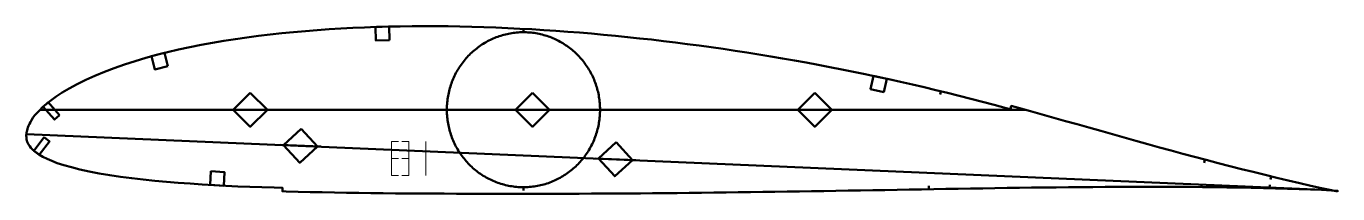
# Model space of a CAD drawing. Header units: metres. Extents: x 11 to 396, y 175 to 225.
import ezdxf

# ---------------------------------------------------------------- set-up
doc = ezdxf.new("R2010")
doc.units = ezdxf.units.M
doc.layers.add('Layer', color=1, linetype='Continuous', lineweight=50)
doc.layers.add('NumLabel', color=1, linetype='Continuous', lineweight=15)

msp = doc.modelspace()

# ---------------------------------------------------------------- linework, layer by layer
at = {"layer": 'Layer'}
for p, q in [((156.9, 222.76), (156.9, 223.76)), ((279.35, 205.4), (279.11, 204.43)), ((134.43, 200), (133.43, 200)), ((179.37, 200), (180.37, 200)), ((356.81, 185.35), (356.58, 184.37)), ((156.9, 177.24), (156.9, 176.24)), ((275.78, 177.65), (275.78, 176.65)), ((355.81, 178.28), (355.79, 177.28)), ((375.81, 177.94), (375.78, 176.94)), ((376.2, 180.44), (376, 179.46))]:
    msp.add_line(p, q, dxfattribs=at)
at = {"layer": 'Layer', "color": 7}
for p, q in [((15.09, 200), (304.04, 200)), ((70.78, 200), (82.78, 200)), ((153.57, 200), (165.57, 200)), ((236.35, 200), (248.35, 200)), ((11.09, 192.87), (393.68, 176.42)), ((85.51, 189.67), (97.49, 189.16)), ((177.91, 185.7), (189.9, 185.18))]:
    msp.add_line(p, q, dxfattribs=at)
at = {"layer": 'Layer'}
for points in [[(395.68, 175.99), (393.9, 176.37), (391, 176.99), (387.88, 177.69), (384.62, 178.44), (381.27, 179.22), (377.87, 180.03), (374.44, 180.87), (371, 181.71), (367.56, 182.58), (364.11, 183.46), (360.66, 184.34), (357.21, 185.24), (353.78, 186.15), (350.34, 187.08), (346.91, 188.02), (343.47, 188.95), (340.02, 189.9), (336.58, 190.86), (333.12, 191.83), (329.67, 192.8), (326.23, 193.77), (322.79, 194.75), (319.35, 195.72), (315.91, 196.68), (312.47, 197.66), (309.03, 198.62), (305.59, 199.57), (302.15, 200.52), (300, 201.1), (299.74, 200.14), (298.46, 200.49), (295.02, 201.4), (291.59, 202.31), (288.16, 203.19), (284.72, 204.07), (281.29, 204.93), (277.86, 205.77), (274.42, 206.59), (270.98, 207.39), (267.52, 208.18), (264.07, 208.95), (260.62, 209.71), (257.17, 210.45), (253.71, 211.16), (250.25, 211.86), (246.78, 212.55), (243.33, 213.21), (239.85, 213.85), (236.37, 214.48), (232.9, 215.09), (229.42, 215.68), (225.94, 216.25), (222.45, 216.8), (218.96, 217.34), (215.46, 217.86), (211.97, 218.35), (208.47, 218.83), (204.96, 219.3), (201.46, 219.75), (197.96, 220.18), (194.46, 220.59), (190.95, 220.97), (187.43, 221.35), (183.92, 221.7), (180.41, 222.04), (176.9, 222.35), (173.39, 222.65), (169.88, 222.92), (166.37, 223.18), (162.85, 223.41), (159.34, 223.62), (155.82, 223.81), (152.31, 223.99), (148.8, 224.14), (145.3, 224.26), (141.78, 224.36), (138.28, 224.45), (134.77, 224.5), (131.26, 224.53), (127.76, 224.54), (124.26, 224.52), (120.76, 224.48), (117.27, 224.41), (113.78, 224.31), (110.29, 224.18), (106.81, 224.03), (103.33, 223.85), (99.86, 223.63), (96.39, 223.39), (92.92, 223.12), (89.47, 222.82), (86.04, 222.49), (82.61, 222.11), (79.2, 221.7), (75.8, 221.25), (72.41, 220.76), (69.03, 220.22), (65.66, 219.65), (62.32, 219.04), (59.01, 218.39), (55.74, 217.68), (52.49, 216.92), (49.27, 216.1), (46.09, 215.22), (42.96, 214.29), (39.89, 213.3), (36.88, 212.25), (33.97, 211.14), (31.16, 209.98), (28.48, 208.77), (25.98, 207.53), (23.68, 206.27), (21.6, 205.03), (19.79, 203.84), (18.23, 202.71), (16.9, 201.65), (15.81, 200.71), (14.89, 199.8), (14.13, 198.99), (13.51, 198.27), (13.01, 197.59), (12.59, 196.94), (12.26, 196.36), (11.98, 195.81), (11.75, 195.27), (11.56, 194.8), (11.41, 194.36), (11.29, 193.94), (11.2, 193.56), (11.13, 193.18), (11.08, 192.82), (11.04, 192.53), (11.07, 192.29), (11.09, 191.91), (11.11, 191.57), (11.15, 191.26), (11.22, 190.92), (11.34, 190.56), (11.52, 190.16), (11.75, 189.74), (12.06, 189.29), (12.44, 188.82), (12.9, 188.33), (13.46, 187.82), (14.13, 187.3), (14.95, 186.75), (15.95, 186.19), (17.14, 185.59), (18.52, 184.97), (20.15, 184.35), (22.08, 183.72), (24.31, 183.08), (26.8, 182.44), (29.53, 181.84), (32.47, 181.28), (35.55, 180.75), (38.72, 180.28), (42, 179.87), (45.38, 179.5), (48.8, 179.14), (52.2, 178.81), (55.62, 178.53), (59.11, 178.3), (62.62, 178.07), (66.12, 177.85), (69.62, 177.65), (73.12, 177.49), (76.64, 177.35), (80.18, 177.22), (83.73, 177.11), (86.24, 177.04), (86.21, 176.04), (87.27, 176.01), (90.82, 175.91), (94.36, 175.82), (97.9, 175.74), (101.44, 175.68), (105, 175.63), (108.57, 175.58), (112.15, 175.53), (115.74, 175.48), (119.32, 175.44), (122.91, 175.41), (126.49, 175.38), (130.07, 175.36), (133.66, 175.35), (137.26, 175.34), (140.86, 175.33), (144.46, 175.32), (148.06, 175.31), (151.65, 175.3), (155.24, 175.3), (158.84, 175.31), (162.44, 175.31), (166.03, 175.32), (169.63, 175.32), (173.22, 175.34), (176.82, 175.35), (180.41, 175.37), (184.01, 175.39), (187.6, 175.41), (191.19, 175.43), (194.78, 175.46), (198.37, 175.49), (201.95, 175.53), (205.55, 175.57), (209.14, 175.62), (212.74, 175.66), (216.33, 175.7), (219.91, 175.74), (223.5, 175.8), (227.08, 175.86), (230.66, 175.92), (234.25, 175.96), (237.83, 176.01), (241.42, 176.05), (245, 176.11), (248.58, 176.17), (252.17, 176.23), (255.76, 176.29), (259.34, 176.34), (262.92, 176.4), (266.5, 176.47), (270.08, 176.54), (273.67, 176.61), (277.25, 176.68), (280.84, 176.74), (284.44, 176.8), (288.03, 176.85), (291.62, 176.9), (295.21, 176.96), (298.79, 177.02), (302.37, 177.07), (305.96, 177.12), (309.55, 177.15), (313.14, 177.19), (316.74, 177.23), (320.33, 177.27), (323.92, 177.3), (327.5, 177.32), (331.09, 177.34), (334.67, 177.35), (338.25, 177.35), (341.83, 177.35), (345.4, 177.34), (348.98, 177.33), (352.55, 177.31), (356.12, 177.28), (359.69, 177.24), (363.26, 177.19), (366.82, 177.13), (370.38, 177.06), (373.94, 176.99), (377.47, 176.9), (380.98, 176.79), (384.43, 176.68), (387.79, 176.56), (390.99, 176.43), (393.96, 176.3), (395.77, 176.21)], [(179.37, 200), (179.36, 200.48), (179.35, 200.96), (179.32, 201.43), (179.29, 201.91), (179.24, 202.39), (179.19, 202.86), (179.12, 203.34), (179.05, 203.81), (178.97, 204.28), (178.87, 204.75), (178.77, 205.22), (178.66, 205.68), (178.53, 206.14), (178.4, 206.6), (178.26, 207.06), (178.11, 207.51), (177.95, 207.96), (177.78, 208.41), (177.6, 208.85), (177.41, 209.29), (177.21, 209.72), (177.01, 210.15), (176.79, 210.58), (176.57, 211), (176.34, 211.42), (176.1, 211.83), (175.85, 212.23), (175.59, 212.63), (175.32, 213.03), (175.05, 213.42), (174.77, 213.8), (174.48, 214.18), (174.18, 214.55), (173.87, 214.92), (173.56, 215.27), (173.24, 215.62), (172.91, 215.97), (172.58, 216.31), (172.23, 216.64), (171.89, 216.96), (171.53, 217.27), (171.17, 217.58), (170.8, 217.88), (170.43, 218.17), (170.05, 218.46), (169.66, 218.73), (169.27, 219), (168.87, 219.26), (168.47, 219.51), (168.06, 219.75), (167.65, 219.99), (167.23, 220.21), (166.81, 220.43), (166.39, 220.63), (165.96, 220.83), (165.52, 221.02), (165.09, 221.2), (164.64, 221.37), (164.2, 221.53), (163.75, 221.68), (163.3, 221.82), (162.85, 221.95), (162.39, 222.07), (161.93, 222.19), (161.47, 222.29), (161.01, 222.38), (160.54, 222.46), (160.07, 222.54), (159.61, 222.6), (159.14, 222.65), (158.67, 222.69), (158.19, 222.73), (157.72, 222.75), (157.25, 222.76), (156.78, 222.76), (156.31, 222.76), (155.84, 222.74), (155.36, 222.71), (154.89, 222.67), (154.42, 222.63), (153.95, 222.57), (153.49, 222.5), (153.02, 222.42), (152.56, 222.34), (152.09, 222.24), (151.63, 222.13), (151.18, 222.01), (150.72, 221.89), (150.27, 221.75), (149.82, 221.61), (149.37, 221.45), (148.93, 221.28), (148.49, 221.11), (148.05, 220.93), (147.62, 220.73), (147.19, 220.53), (146.77, 220.32), (146.35, 220.1), (145.94, 219.87), (145.53, 219.63), (145.12, 219.39), (144.72, 219.13), (144.33, 218.87), (143.94, 218.6), (143.56, 218.32), (143.18, 218.03), (142.81, 217.73), (142.44, 217.43), (142.09, 217.12), (141.73, 216.8), (141.39, 216.47), (141.05, 216.14), (140.72, 215.8), (140.39, 215.45), (140.08, 215.1), (139.77, 214.73), (139.47, 214.37), (139.17, 213.99), (138.89, 213.61), (138.61, 213.23), (138.34, 212.83), (138.08, 212.43), (137.82, 212.03), (137.58, 211.62), (137.34, 211.21), (137.11, 210.79), (136.89, 210.37), (136.68, 209.94), (136.48, 209.51), (136.29, 209.07), (136.1, 208.63), (135.93, 208.18), (135.76, 207.74), (135.61, 207.28), (135.46, 206.83), (135.33, 206.37), (135.2, 205.91), (135.08, 205.45), (134.97, 204.98), (134.87, 204.51), (134.78, 204.04), (134.71, 203.57), (134.64, 203.1), (134.58, 202.63), (134.53, 202.15), (134.49, 201.67), (134.46, 201.2), (134.44, 200.72), (134.43, 200.24), (134.43, 199.76), (134.44, 199.28), (134.46, 198.8), (134.49, 198.33), (134.53, 197.85), (134.58, 197.37), (134.64, 196.9), (134.71, 196.43), (134.78, 195.96), (134.87, 195.49), (134.97, 195.02), (135.08, 194.55), (135.2, 194.09), (135.33, 193.63), (135.46, 193.17), (135.61, 192.72), (135.76, 192.26), (135.93, 191.82), (136.1, 191.37), (136.29, 190.93), (136.48, 190.49), (136.68, 190.06), (136.89, 189.63), (137.11, 189.21), (137.34, 188.79), (137.58, 188.38), (137.82, 187.97), (138.08, 187.57), (138.34, 187.17), (138.61, 186.77), (138.89, 186.39), (139.17, 186.01), (139.47, 185.63), (139.77, 185.27), (140.08, 184.9), (140.39, 184.55), (140.72, 184.2), (141.05, 183.86), (141.39, 183.53), (141.73, 183.2), (142.09, 182.88), (142.44, 182.57), (142.81, 182.27), (143.18, 181.97), (143.56, 181.68), (143.94, 181.4), (144.33, 181.13), (144.72, 180.87), (145.12, 180.61), (145.53, 180.37), (145.94, 180.13), (146.35, 179.9), (146.77, 179.68), (147.19, 179.47), (147.62, 179.27), (148.05, 179.07), (148.49, 178.89), (148.93, 178.72), (149.37, 178.55), (149.82, 178.39), (150.27, 178.25), (150.72, 178.11), (151.18, 177.99), (151.63, 177.87), (152.09, 177.76), (152.56, 177.66), (153.02, 177.58), (153.49, 177.5), (153.95, 177.43), (154.42, 177.37), (154.89, 177.33), (155.36, 177.29), (155.84, 177.26), (156.31, 177.24), (156.78, 177.24), (157.25, 177.24), (157.72, 177.25), (158.19, 177.27), (158.67, 177.31), (159.14, 177.35), (159.61, 177.4), (160.07, 177.46), (160.54, 177.54), (161.01, 177.62), (161.47, 177.71), (161.93, 177.81), (162.39, 177.93), (162.85, 178.05), (163.3, 178.18), (163.75, 178.32), (164.2, 178.47), (164.64, 178.63), (165.09, 178.8), (165.52, 178.98), (165.96, 179.17), (166.39, 179.37), (166.81, 179.57), (167.23, 179.79), (167.65, 180.01), (168.06, 180.25), (168.47, 180.49), (168.87, 180.74), (169.27, 181), (169.66, 181.27), (170.05, 181.54), (170.43, 181.83), (170.8, 182.12), (171.17, 182.42), (171.53, 182.73), (171.89, 183.04), (172.23, 183.36), (172.58, 183.69), (172.91, 184.03), (173.24, 184.38), (173.56, 184.73), (173.87, 185.08), (174.18, 185.45), (174.48, 185.82), (174.77, 186.2), (175.05, 186.58), (175.32, 186.97), (175.59, 187.37), (175.85, 187.77), (176.1, 188.17), (176.34, 188.58), (176.57, 189), (176.79, 189.42), (177.01, 189.85), (177.21, 190.28), (177.41, 190.71), (177.6, 191.15), (177.78, 191.59), (177.95, 192.04), (178.11, 192.49), (178.26, 192.94), (178.4, 193.4), (178.53, 193.86), (178.66, 194.32), (178.77, 194.78), (178.87, 195.25), (178.97, 195.72), (179.05, 196.19), (179.12, 196.66), (179.19, 197.14), (179.24, 197.61), (179.29, 198.09), (179.32, 198.57), (179.35, 199.04), (179.36, 199.52), (179.37, 200)]]:
    msp.add_lwpolyline(points, close=True, dxfattribs=at)
for points in [[(117.6, 220.42), (113.6, 220.3), (113.49, 224.3), (117.49, 224.41), (117.6, 220.42)], [(52.61, 212.82), (48.74, 211.83), (47.75, 215.71), (51.62, 216.7), (52.61, 212.82)], [(262.62, 205.18), (258.71, 206.03), (259.57, 209.94), (263.47, 209.08), (262.62, 205.18)], [(76.78, 205), (81.78, 200), (76.78, 195), (71.78, 200), (76.78, 205)], [(159.57, 205), (164.57, 200), (159.57, 195), (154.57, 200), (159.57, 205)], [(242.35, 205), (247.35, 200), (242.35, 195), (237.35, 200), (242.35, 205)], [(20.8, 198.41), (19.29, 197.1), (16.01, 200.88), (17.52, 202.19), (20.8, 198.41)], [(91.72, 194.41), (96.5, 189.2), (91.29, 184.42), (86.5, 189.63), (91.72, 194.41)], [(16.31, 191.93), (17.9, 190.71), (14.85, 186.75), (13.26, 187.97), (16.31, 191.93)], [(184.12, 190.43), (188.9, 185.22), (183.69, 180.44), (178.91, 185.65), (184.12, 190.43)], [(65.2, 181.91), (69.19, 181.68), (68.97, 177.69), (64.97, 177.92), (65.2, 181.91)]]:
    msp.add_lwpolyline(points, dxfattribs=at)
at = {"layer": 'NumLabel', "color": 1}
for points in [[(120.24, 190.67), (118.24, 190.67), (118.24, 180.67), (120.24, 180.67)], [(121.24, 180.67), (123.24, 180.67), (123.24, 190.67), (121.24, 190.67)], [(128.24, 190.67), (128.24, 180.67)], [(118.24, 185.67), (120.24, 185.67)], [(121.24, 185.67), (123.24, 185.67)]]:
    msp.add_lwpolyline(points, dxfattribs=at)

doc.saveas('drawing.dxf')
